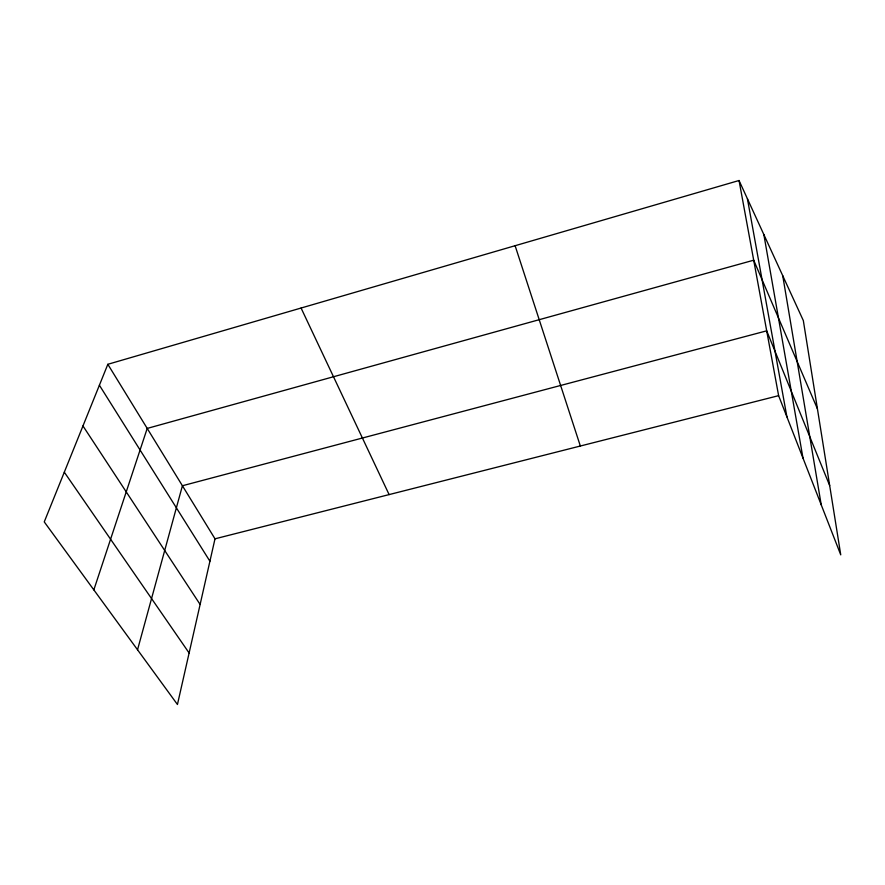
<?xml version="1.0" encoding="UTF-8"?>
<svg xmlns="http://www.w3.org/2000/svg" width="885" height="885" viewBox="0 0 885 885"><rect width="100%" height="100%" fill="white"/><g stroke="black" fill="none" stroke-linecap="round" stroke-linejoin="round"><path stroke-width="1.33" d="M107.837 364.299L215 538.821L177.442 704.493L44.25 521.896L107.837 364.299L739.041 180.507L803.326 320.558L840.75 554.862L778.623 395.661L739.041 180.507M137.54 649.778L182.41 485.754L766.698 330.835L829.676 485.566M93.843 589.875L147.209 428.417L753.71 260.201L817.419 408.804M215 538.821L778.623 395.661M64.306 472.192L189.113 652.986M82.969 425.951L200.121 604.466M99.397 385.229L209.922 561.234M301.077 308.035L389.112 494.604M515.114 245.709L580.35 446.029M747.416 198.76L786.909 416.89M763.855 234.558L802.994 458.109M782.738 275.711L821.214 504.793"/></g></svg>
